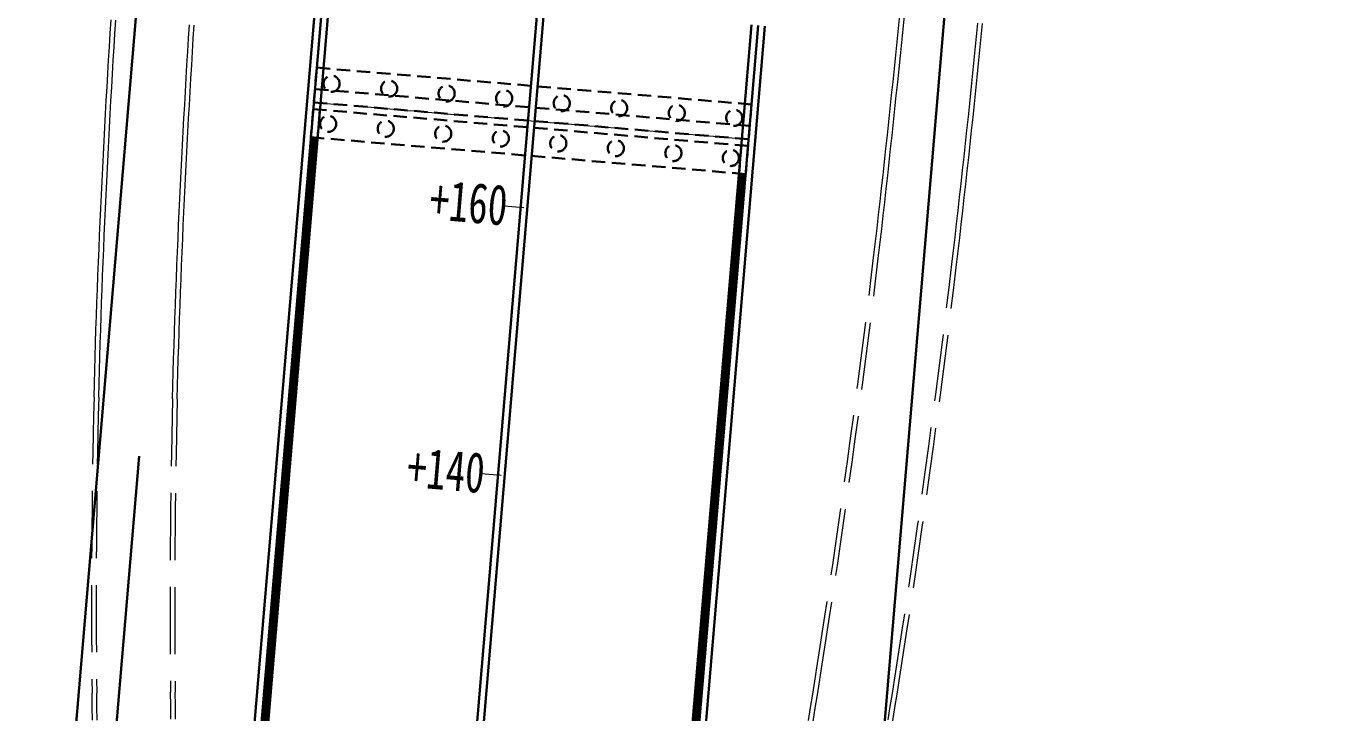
# Model space of a CAD drawing. Extents: x 0 to 531375, y 0 to 4335249.
# Drawn here: x 497948.5 to 498045.6, y 4326695.7 to 4326746.9 of the extents above; entities that cross this region are included whole.
import ezdxf

# ---------------------------------------------------------------- set-up
doc = ezdxf.new("R2010")
doc.units = 0
for name, pattern in [('( Dashed )', [0.75, 0.5, -0.25]), ('CENTERX2', [4, 2.5, -0.5, 0.5, -0.5]), ('DASH', [0.35, 0.25, -0.1]), ('DASHED2', [9.524999999999999, 6.349999999999999, -3.174999999999999]), ('HIDDEN', [0.375, 0.25, -0.125])]:
    doc.linetypes.add(name, pattern=pattern)
doc.layers.get('0').update_dxf_attribs({"lineweight": 15})
for name, color, linetype, lineweight in [('0-挡土墙标注', 150, 'Continuous', 15), ('1_道路中线', 7, 'Continuous', 15), ('ZHUCIBX', 7, 'Continuous', 15), ('中心线', 2, 'CENTERX2', 15), ('地铁', 4, 'Continuous', 15), ('标注', 3, 'Continuous', 15), ('虚线', 6, 'HIDDEN', 15), ('道路偏置线', 3, 'Continuous', 30)]:
    doc.layers.add(name, color=color, linetype=linetype, lineweight=lineweight)
doc.styles.add('EICAD', font='仿宋_GB2312.TTF', dxfattribs={"width": 0.7070000000000001, "height": 3})

# ---------------------------------------------------------------- blocks, each defined once
blk = doc.blocks.new('南侧桥台')
at = {"layer": '虚线', "linetype": '( Dashed )', "lineweight": 30, "ltscale": 2}
for p, q in [((-15.97298355737273, 3.960528627975115, 6.6636571e-09), (-16.41134554414923, -1.220961386372189, -9.1179457e-09)), ((16.41132903198832, 1.220766210045165), (-15.97298355737461, 3.960528627952936, 6.3802846e-09)), ((16.27644842067306, -0.3735384097471835), (-16.10786416868987, 2.366224008160587, 6.3802846e-09)), ((16.19214803860102, -1.369978797117399), (-16.19216455076192, 1.36978362079037, 6.3802846e-09)), ((16.41132903198833, 1.220766210045165, -9.1179457e-09), (15.97296704521373, -3.960723804279964, -9.1179457e-09)), ((-16.23431474179681, 0.8715634271185724, -2.7446061e-09), (-16.41134554414733, -1.220961386350009, -9.1179457e-09)), ((16.149997847565, -1.868198990802508), (-16.23431474179794, 0.8715634271052646, 6.3802846e-09)), ((-15.73609454811358, 0.8294132360603731, -2.7446061e-09), (-15.91312535046224, -1.263111577386031, -9.1179457e-09)), ((15.97296704521373, -3.960723804279964, -9.1179457e-09), (-16.41134554414924, -1.220961386372187, 6.3802846e-09)), ((15.65177765387876, -1.826048799779798, -9.1179457e-09), (15.47474685152674, -3.918573613266127, -9.1179457e-09))]:
    blk.add_line(p, q, dxfattribs=at)
for centre, radius in [((-14.86998551292054, 2.763283741898145, 1.8364807e-09), 0.6000000000000001), ((-10.58529184723506, 2.400792098912072, 1.8364807e-09), 0.6000000000000001), ((-6.300598181549582, 2.038300455926008, 1.8364807e-09), 0.6000000000000001), ((-2.015904515864103, 1.675808812939941, 1.8364807e-09), 0.6000000000000001), ((2.268789149821376, 1.313317169953873, 1.8364807e-09), 0.6), ((6.553482815506854, 0.9508255269678056, 1.8364807e-09), 0.6), ((10.83817648119233, 0.5883338839817345, 1.8364807e-09), 0.6), ((-15.12288665894645, -0.2260374173305022, 1.8364807e-09), 0.6000000000000001), ((-10.83819299326097, -0.5885290603165745, 1.8364807e-09), 0.6000000000000001), ((15.12287014687781, 0.2258422409956724, 1.8364807e-09), 0.6), ((-6.553499327575492, -0.9510207033026382, 1.8364807e-09), 0.6000000000000001), ((-2.268805661890012, -1.313512346288705, 1.8364807e-09), 0.6000000000000001), ((2.015888003795468, -1.676003989274773, 1.8364807e-09), 0.6), ((6.300581669480946, -2.038495632260841, 1.8364807e-09), 0.6), ((10.58527533516642, -2.400987275246912, 1.8364807e-09), 0.6), ((14.8699690008519, -2.763478918232975, 1.8364807e-09), 0.6)]:
    blk.add_circle(centre, radius, dxfattribs=at)
blk = doc.blocks.new('天津2000地铁')
at = {"layer": '地铁', "linetype": 'DASH', "ltscale": 20}
for p, q in [((-48.58740823343396, -490.9566770000383), (-48.52560933504719, -489.9569984786212)), ((-48.23806404107017, -490.9780935198068), (-48.17627619742415, -489.9785938244311)), ((10.12150583835318, -490.6047008195891), (10.22030194255058, -489.6122836228458)), ((10.46975423285039, -490.6396730337291), (10.56858040828956, -489.646955084987)), ((-48.64828214986482, -491.9580390742048), (-48.58740823343396, -490.9566770000383)), ((-48.29891596129163, -491.9790937621146), (-48.23806404107017, -490.9780935198068)), ((-42.74836958857486, -491.3146388307214), (-42.68685109959915, -490.3194963000714)), ((-42.39902539621107, -491.3360553504899), (-42.33751796197611, -490.3410916458815)), ((10.02185978495981, -491.5969622246922), (10.12150583835318, -490.6047008195891)), ((10.37007704679854, -491.6322430772707), (10.46975423285039, -490.6396730337291)), ((15.94222833187086, -491.1892430791631), (16.04152709507616, -490.1917986990883)), ((16.29047664115205, -491.2242161417379), (16.3898054806632, -490.2264709668233)), ((-48.70811138831777, -492.9595380444079), (-48.64828214986482, -491.9580390742048)), ((-48.35872308566469, -492.980222559534), (-48.29891596129163, -491.9790937621146)), ((-42.80887585534947, -492.3099531512707), (-42.74836958857486, -491.3146388307214)), ((-42.45950966677628, -492.3310078391805), (-42.39902539621107, -491.3360553504899)), ((9.921341431559995, -492.5890648271888), (10.02185978495981, -491.5969622246922)), ((10.26952647831058, -492.6246622037142), (10.37007704679854, -491.6322430772707)), ((15.84206187725067, -492.1866635093465), (15.94222833187086, -491.1892430791631)), ((16.1902790486929, -492.2219452541322), (16.29047664115205, -491.2242161417379)), ((-48.76687188184587, -493.961174246855), (-48.70811138831777, -492.9595380444079)), ((-42.86833547434071, -493.3052649535238), (-42.80887585534947, -492.3099531512707)), ((-42.51894717168761, -493.3259494686499), (-42.45950966677628, -492.3310078391805)), ((9.819928438868374, -493.5810055546462), (9.921341431559995, -492.5890648271888)), ((10.16808016656432, -493.6169273369014), (10.26952647831058, -492.6246622037142)), ((15.74100502912188, -493.1840569367632), (15.84206187725067, -492.1866635093465)), ((16.08918998006265, -493.2196552511303), (16.1902790486929, -492.2219452541322)), ((-48.41746137378504, -493.9814802464097), (-48.35872308566469, -492.980222559534)), ((-42.92672481777844, -494.3005745029076), (-42.86833547434071, -493.3052649535238)), ((-42.57731430971761, -494.320880501531), (-42.51894717168761, -493.3259494686499)), ((9.717598479357546, -494.5727812750265), (9.819928438868374, -493.5810055546462)), ((10.06571576197166, -494.6090353447943), (10.16808016656432, -493.6169273369014)), ((15.63903508783551, -494.1814202507957), (15.74100502912188, -493.1840569367632)), ((15.98718671413371, -494.2173430174589), (16.08918998006265, -493.2196552511303)), ((-48.82453955075471, -494.9629478706047), (-48.76687188184587, -493.961174246855)), ((-48.47510677290848, -494.9828670099376), (-48.41746137378504, -493.9814802464097)), ((-42.9840202636551, -495.2958820555359), (-42.92672481777844, -494.3005745029076)), ((-42.63458748580886, -495.315801194869), (-42.57731430971761, -494.320880501531)), ((9.614329237432683, -495.5643887957559), (9.717598479357546, -494.5727812750265)), ((9.962410869309679, -495.6009835703298), (10.06571576197166, -494.6090353447943)), ((15.53612935665296, -495.1787502756342), (15.63903508783551, -494.1814202507957)), ((15.88424653193215, -495.2150053754449), (15.98718671413371, -494.2173430174589)), ((-48.88109031069325, -495.9648590907454), (-48.82453955075471, -494.9629478706047)), ((-48.53163522639079, -495.9843830252066), (-48.47510677290848, -494.9828670099376)), ((-43.04019818740197, -496.2911877259612), (-42.9840202636551, -495.2958820555359)), ((-42.69074310309952, -496.3107116613537), (-42.63458748580886, -495.315801194869)), ((9.50993480667239, -496.5573661914095), (9.614329237432683, -495.5643887957559)), ((9.858016438607592, -496.5939609659837), (9.962410869309679, -495.6009835703298)), ((15.4322650853428, -496.1760443113744), (15.53612935665296, -495.1787502756342)), ((15.78034671727801, -496.2126390850171), (15.88424653193215, -495.2150053754449)), ((-48.93650006869574, -496.9669079985469), (-48.88109031069325, -495.9648590907454)), ((-48.58702266943875, -496.986028383486), (-48.53163522639079, -495.9843830252066)), ((-43.09523496625479, -497.2864915532991), (-43.04019818740197, -496.2911877259612)), ((-42.745757567056, -497.3056119382381), (-42.69074310309952, -496.3107116613537)), ((9.404714770964345, -497.5486623458563), (9.50993480667239, -496.5573661914095)), ((9.75274074281333, -497.5857831612228), (9.857979669817725, -496.5943090291694)), ((15.32770859112497, -497.1705632200464), (15.4322650853428, -496.1760443113744)), ((15.67579022317659, -497.2071579936891), (15.78034671727801, -496.2126390850171)), ((-48.99074471986386, -497.9690945427864), (-48.93650006869574, -496.9669079985469)), ((-48.6412450261414, -497.9878030307592), (-48.58702266943875, -496.986028383486)), ((-43.14910698257154, -498.2817935552447), (-43.09523496625479, -497.2864915532991)), ((-42.79960728890728, -498.3005020422862), (-42.745757567056, -497.3056119382381)), ((9.298488476895727, -498.5397802805528), (9.404714770964345, -497.5486623458563)), ((9.646475878485942, -498.5772609664127), (9.75274074281333, -497.5857831612228)), ((15.22172030288493, -498.1691102404147), (15.32741969346534, -497.1732980022206)), ((15.56974627479212, -498.2062310557812), (15.67546455655247, -497.2102408390492)), ((-49.04380015586503, -498.9714186759665), (-48.99074471986386, -497.9690945427864)), ((-48.69427821756108, -498.9897069185972), (-48.6412450261414, -497.9878030307592)), ((-43.2017906156834, -499.277093580924), (-43.14910698257154, -498.2817935552447)), ((-42.85226867737947, -499.2953818235546), (-42.79960728890728, -498.3005020422862)), ((9.191233651305085, -499.5307165961712), (9.298488476895727, -498.5397802805528)), ((9.539181250380352, -499.5685650203377), (9.646475878485942, -498.5772609664127)), ((15.1148493294022, -499.1662431955337), (15.22172030288493, -498.1691102404147)), ((15.46283673099242, -499.2037238823249), (15.56974627479212, -498.2062310557812)), ((-49.09564225655049, -499.9738801931962), (-49.04380015586503, -498.9714186759665)), ((-48.74609815358418, -499.991739841178), (-48.69427821756108, -498.9897069185972)), ((-43.25326225045136, -500.2723914645612), (-43.2017906156834, -499.277093580924)), ((-42.90371814748504, -500.290251112543), (-42.85226867737947, -499.2953818235546)), ((9.082928042218555, -500.5214677499607), (9.191233651305085, -499.5307165961712)), ((9.430834581609817, -500.5596917774528), (9.539181250380352, -499.5685650203377)), ((15.00692923477618, -500.1633259877564), (15.1148493294022, -499.1662431955337)), ((15.35487683379324, -500.201174412854), (15.46283673099242, -499.2037238823249)), ((-49.14624689589255, -500.976478847675), (-49.09564225655049, -499.9738801931962)), ((-48.79668073891661, -500.9939015517011), (-48.74609815358418, -499.991739841178)), ((-43.30349827138706, -501.2676869090647), (-43.25326225045136, -500.2723914645612)), ((-42.95393211441115, -501.2851096130908), (-42.90371814748504, -500.290251112543)), ((8.973549415240994, -501.5120300957931), (9.082928042218555, -500.5214677499607)), ((9.321413612167817, -501.5506375888362), (9.430834581609817, -500.5596917774528)), ((14.89793734572595, -501.1603550501168), (15.00692923477618, -500.1633259877564)), ((15.245843885059, -501.1985790785401), (15.35487683379324, -500.201174412854)), ((-49.19558993872488, -501.9792142771184), (-49.14624689589255, -500.976478847675)), ((-48.84600186941679, -501.9961916878818), (-48.79668073891661, -500.9939015517011)), ((-43.35247506649466, -502.2629795568064), (-43.30349827138706, -501.2676869090647)), ((-43.00288699724478, -502.2799569666386), (-42.95393211441115, -501.2851096130908)), ((8.86307553725783, -502.502400030382), (8.973549415240994, -501.5120300957931)), ((9.210896082804537, -502.5413988456129), (9.321413612167817, -501.5506375888362)), ((14.78785099036759, -502.1573267756029), (14.89793734572595, -501.1603550501168)), ((15.1357151872362, -502.1959342677146), (15.245843885059, -501.1985790785401)), ((-49.24364724213956, -502.9820860335603), (-49.19558993872488, -501.9792142771184)), ((-48.89403743430739, -502.9986097970977), (-48.84600186941679, -501.9961916878818)), ((-43.40016902587376, -503.2582689570262), (-43.35247506649466, -502.2629795568064)), ((-43.05055921798339, -503.274792721495), (-43.00288699724478, -502.2799569666386)), ((8.751484204258304, -503.4925737427546), (8.86307553725783, -502.502400030382)), ((9.099259762966538, -503.5319717358797), (9.210896082804537, -502.5413988456129)), ((14.6766475145705, -503.15423736535), (14.78785099036759, -502.1573267756029)), ((15.02446806011721, -503.1932361815124), (15.1357151872362, -502.1959342677146)), ((-49.29039465764072, -503.9850936122238), (-49.24364724213956, -502.9820860335603)), ((-48.9407633173396, -504.0011553782969), (-48.89403743430739, -502.9986097970977)), ((-43.44655653991503, -504.2535545285791), (-43.40016902587376, -503.2582689570262)), ((-43.0969251995557, -504.2696162946522), (-43.05055921798339, -503.274792721495)), ((8.638753213745076, -504.4825474675745), (8.751484204258304, -503.4925737427546)), ((8.986482423031703, -504.5223524896427), (9.099259762966538, -503.5319717358797)), ((14.56430425547296, -504.151083080098), (14.6766475145705, -503.15423736535)), ((14.9120798141812, -504.1904810732231), (15.02446806011721, -503.1932361815124)), ((-49.33580802509096, -504.9882363323122), (-49.29039465764072, -503.9850936122238)), ((-48.98615539143793, -505.0038277460262), (-48.9407633173396, -504.0011553782969)), ((-43.49161400570301, -505.2488356828689), (-43.44655653991503, -504.2535545285791)), ((-43.14196137204999, -505.2644270975142), (-43.0969251995557, -504.2696162946522)), ((8.52486038825009, -505.4723172727972), (8.638753213745076, -504.4825474675745)), ((8.872541857766917, -505.5125371711328), (8.986482423031703, -504.5223524896427)), ((14.4507985690725, -505.1478599784895), (14.56430425547296, -504.151083080098)), ((14.79852777835913, -505.1876650005578), (14.9120798141812, -504.1904810732231)), ((-49.37986318190815, -505.9915135167539), (-49.33580802509096, -504.9882363323122)), ((-49.03018952772254, -506.0066262250765), (-48.98615539143793, -505.0038277460262)), ((-43.53531781834317, -506.2441116338596), (-43.49161400570301, -505.2488356828689)), ((-43.18564416415757, -506.2592243421822), (-43.14196137204999, -505.2644270975142)), ((8.409783563169185, -506.4618791723623), (8.52486038825009, -505.4723172727972)), ((8.757415886444505, -506.5025216862559), (8.872541857766917, -505.5125371711328)), ((14.33610780810704, -506.1445641322061), (14.4507985690725, -505.1478599784895)), ((14.68378927762387, -506.1847840296103), (14.79852777835913, -505.1876650005578)), ((-49.42253595474175, -506.9949243124573), (-49.37986318190815, -505.9915135167539)), ((-49.07284158695256, -507.009549960494), (-49.03018952772254, -506.0066262250765)), ((-43.57764437934384, -507.2393815796822), (-43.53531781834317, -506.2441116338596)), ((-43.22795001161285, -507.2540072286502), (-43.18564416415757, -506.2592243421822)), ((8.293499811959917, -507.4512408329174), (8.409783563169185, -506.4618791723623)), ((8.641081655572634, -507.4923122581093), (8.757415886444505, -506.5025216862559)), ((14.22020934632746, -507.1411914015189), (14.33610780810704, -506.1445641322061)), ((14.5678416453884, -507.1818341230973), (14.68378927762387, -506.1847840296103)), ((-49.4638021652936, -507.998467813246), (-49.42253595474175, -506.9949243124573)), ((-49.11408742581261, -508.0125980470328), (-49.07284158695256, -507.009549960494)), ((-43.61857009126106, -508.2346445722505), (-43.57764437934384, -507.2393815796822)), ((-43.26885535178007, -508.2487748060375), (-43.22795001161285, -507.2540072286502)), ((14.10308126290329, -508.1377270780503), (14.22020934632746, -507.1411914015189)), ((14.45066300610779, -508.1787993535399), (14.5678416453884, -507.1818341230973)), ((-49.50363762723282, -509.0021429788321), (-49.4638021652936, -507.998467813246)), ((-49.15390289330389, -509.0157694425434), (-49.11408742581261, -508.0125980470328)), ((-43.65807136124931, -509.2298995982855), (-43.61857009126106, -508.2346445722505)), ((-43.30833662737859, -509.2435260619968), (-43.26885535178007, -508.2487748060375)), ((-49.54201814968837, -510.0059487158432), (-49.50363762723282, -509.0021429788321)), ((-49.19226383470231, -510.0190630536526), (-49.15390289330389, -509.0157694425434)), ((-43.69612459809286, -510.225145493634), (-43.65807136124931, -509.2298995982855)), ((-43.34637028310679, -510.2382598314433), (-43.30833662737859, -509.2435260619968)), ((-49.57891953276703, -511.009883753024), (-49.54201814968837, -510.0059487158432)), ((-49.22914608649444, -511.022477608174), (-49.19226383470231, -510.0190630536526)), ((-43.73270621709525, -511.2203810643404), (-43.69612459809286, -510.225145493634)), ((-43.38293277082266, -511.2329749194905), (-43.34637028310679, -510.2382598314433)), ((-49.61431757337414, -512.0139467911794), (-49.57891953276703, -511.009883753024)), ((-49.26452548307135, -512.0260118087754), (-49.22914608649444, -511.022477608174)), ((-43.76779263449135, -512.2156049292533), (-43.73270621709525, -511.2203810643404)), ((-43.41800054413034, -512.2276699468492), (-43.38293277082266, -511.2329749194905)), ((-49.64818806020776, -513.0181363541632), (-49.61431757337414, -512.0139467911794)), ((-49.29837785073322, -513.0296641765162), (-49.26452548307135, -512.0260118087754)), ((-43.80136027326807, -513.2108156774193), (-43.76779263449135, -512.2156049292533)), ((-43.45155006379353, -513.2223435007035), (-43.41800054413034, -512.2276699468492)), ((-49.68050677800784, -514.0224509006365), (-49.64818806020776, -513.0181363541632)), ((-49.33067901275354, -514.0334331719205), (-49.29837785073322, -513.0296641765162)), ((-43.83338555932278, -514.2060117386281), (-43.80136027326807, -513.2108156774193)), ((-43.48355779412668, -514.2169940108432), (-43.45155006379353, -513.2223435007035)), ((-49.71124950627564, -515.0268887756392), (-49.68050677800784, -514.0224509006365)), ((-49.36140478763264, -515.0373171400279), (-49.33067901275354, -514.0334331719205)), ((-43.86384492355864, -515.201191438362), (-43.83338555932278, -514.2060117386281)), ((-43.51400020491564, -515.2116198018193), (-43.48355779412668, -514.2169940108432)), ((-49.74039201863343, -516.0314481882378), (-49.71124950627564, -515.0268887756392)), ((-49.39053098863223, -516.0413142889738), (-49.36140478763264, -515.0373171400279)), ((-43.89271480235039, -516.1963530108331), (-43.86384492355864, -515.201191438362)), ((-43.54285377234918, -516.2062191115692), (-43.51400020491564, -515.2116198018193)), ((-49.7679100856767, -517.0361272739246), (-49.74039201863343, -516.0314481882378)), ((-49.41803342121421, -517.0454225661233), (-49.39053098863223, -516.0413142889738)), ((-43.91997163143241, -517.1914943531154), (-43.89271480235039, -516.1963530108331)), ((-43.57009497721446, -517.2007900187745), (-43.54285377234918, -516.2062191115692)), ((-49.793778059131, -518.0409112796186), (-49.7679100856767, -517.0361272739246)), ((-49.44388663076096, -518.049628409557), (-49.41803342121421, -517.0454225661233)), ((-43.94559305463917, -518.1866238508373), (-43.91997163143241, -517.1914943531154)), ((-43.59570166445337, -518.1953425146638), (-43.57009497721446, -517.2007900187745)), ((3.894775366585236, -539.1878960505129), (4.051029778318479, -538.2021052539347)), ((4.240426132048014, -539.2429014546797), (4.396714166912715, -538.2568985335528)), ((3.737605790433008, -540.171650682576), (3.894775366585236, -539.1878960505129)), ((4.083189416385721, -540.2270763255655), (4.240426132048014, -539.2429014546797)), ((9.672081016004084, -540.1072720997036), (9.828897416067775, -539.117935784161)), ((10.01773178140865, -540.1622775038704), (10.1745818046038, -539.1727290637791)), ((-49.92727932671551, -541.10514020361), (-49.93980853079119, -540.1026721792297)), ((-49.57731025310931, -541.1004786426201), (-49.58983586414252, -540.0982980951666)), ((-44.077796238882, -541.027225529775), (-44.09026538842589, -540.0295624956489)), ((-43.7278271652176, -541.022563968785), (-43.74029272177722, -540.0251884125172)), ((3.579240152088459, -541.1552848434076), (3.737605790433008, -540.171650682576)), ((3.924757396860513, -541.2111227903515), (4.083189416385721, -540.2270763255655)), ((9.513789252436254, -541.0980507181957), (9.672081016004084, -540.1072720997036)), ((9.859372878388966, -541.1534763611853), (10.01773178140865, -540.1622775038704)), ((-49.91306774382247, -542.1100955549626), (-49.92727932671551, -541.10514020361)), ((-49.5631067418144, -542.1048632171005), (-49.57731025310931, -541.1004786426201)), ((-44.06371956737712, -542.022640781477), (-44.077796238882, -541.027225529775)), ((-43.71375856536906, -542.0174084436148), (-43.7278271652176, -541.022563968785)), ((3.419700865633785, -542.1388007104396), (3.579240152088459, -541.1552848434076)), ((3.765152515668887, -542.1950430311261), (3.924757396860513, -541.2111227903515)), ((9.35431410028832, -542.0885762460529), (9.513789252436254, -541.0980507181957)), ((9.699831345060373, -542.1444141929969), (9.859372878388966, -541.1534763611853))]:
    blk.add_line(p, q, dxfattribs=at)
for centre, radius, start, end in [((9.509934864765196, -496.5573662073235), 0.3499999405856882, 353.9410906556882, 353.998386429828), ((12.59278229745251, -496.8830329862998), 2.749999175843399, 353.9410901350657, 353.9983859167051), ((12.59278235557443, -496.8830328266595), 3.099999134773878, 353.9410869842336, 353.9983827650262), ((-783.0516197215463, -413.9432727573621), 796.8505746393852, 351.0288317137714, 353.2609890667617), ((-783.0571593139889, -413.9425067449204), 797.2061658478648, 351.0288237601363, 353.2609811131304), ((-783.1440382507628, -413.9304930877121), 802.7938543044211, 351.0286994572008, 353.260856810187), ((-783.1495560715059, -413.929730075769), 803.1494235398437, 351.0286915902107, 353.2608489431975), ((553.1893839750106, -533.0635210571535), 603.1702682503674, 178.5728388899191, 180.6686715630983), ((553.1814689073204, -533.0634719393116), 602.8123544146513, 178.5728248200026, 180.6686574931854), ((553.0567621164207, -533.062697928834), 597.1876670358878, 178.5726020805066, 180.6684347536821), ((553.0488051270097, -533.0626485346437), 596.8297112851537, 178.5725878011096, 180.6684204742865)]:
    blk.add_arc(centre, radius, start, end, dxfattribs=at)

msp = doc.modelspace()

# ---------------------------------------------------------------- linework, layer by layer
at = {"color": 7}
msp.add_lwpolyline([(498025.8197457764, 4326852.770417199), (498008.0415808739, 4326642.63018537)], dxfattribs=at)
at = {"layer": '0-挡土墙标注', "linetype": 'DASHED2', "ltscale": 0.2, "const_width": 0.5, "flags": 128}
for points in [[(497962.2052677873, 4326646.508363253), (497969.9934453801, 4326738.565534262)], [(497994.0913601889, 4326643.810751096), (498001.8795377743, 4326735.867922035)]]:
    msp.add_lwpolyline(points, dxfattribs=at)
at = {"layer": '1_道路中线', "color": 3, "linetype": 'Continuous', "extrusion": (-0.08430038206289742, -0.9964403873709906, 0)}
for points, elevation in [([(131467.6990070361, 0), (131466.1990070361, 0)], -4353312.212997267), ([(131467.6990070344, 0), (131466.1990070344, 0)], -4353292.212997269)]:
    msp.add_lwpolyline(points, dxfattribs=dict(at, elevation=elevation))
at = {"layer": 'ZHUCIBX', "color": 7}
msp.add_lwpolyline([(498025.8197457764, 4326852.770417199), (498008.0415808739, 4326642.63018537)], dxfattribs=at)
at = {"layer": '中心线', "color": 2}
msp.add_line((497969.9635162767, 4326741.177354365), (498002.347828866, 4326738.437591947), dxfattribs=at)
at = {"layer": '道路偏置线', "color": 40}
for points in [[(497977.899203888, 4326645.180632234), (498045.0713045867, 4327439.162727347)], [(497978.397424082, 4326645.138482044), (498045.5695247804, 4327439.120577157)]]:
    msp.add_lwpolyline(points, dxfattribs=at)
at = {"layer": '道路偏置线', "color": 1}
for points in [[(497966.3070457547, 4326861.072073694), (497948.5288808522, 4326650.931841866)], [(498025.8197457764, 4326852.770417199), (498008.0415808739, 4326642.63018537)]]:
    msp.add_lwpolyline(points, dxfattribs=at)
at = {"layer": '道路偏置线'}
for points in [[(497961.4579374967, 4326646.571588539), (497977.979634679, 4326841.85998368)], [(497994.8386904793, 4326643.747525808), (498003.5626023124, 4326746.865185119)]]:
    msp.add_lwpolyline(points, dxfattribs=at)
at = {"layer": '道路偏置线', "color": 190}
for points in [[(497961.9561576904, 4326646.52943835), (497970.6800695238, 4326749.647097658)], [(497962.4543778843, 4326646.487288158), (497971.1782897174, 4326749.604947467)], [(497993.8422500918, 4326643.83182619), (498002.5661619251, 4326746.9494855)], [(497994.3404702856, 4326643.789675999), (498003.0643821187, 4326746.907335308)]]:
    msp.add_lwpolyline(points, dxfattribs=at)
at = {"layer": '道路偏置线', "color": 5}
msp.add_lwpolyline([(497951.2444235261, 4326647.435667457), (497956.9468743004, 4326714.839303281)], dxfattribs=at)

# ---------------------------------------------------------------- block references
at = {"layer": '地铁', "color": 1}
msp.add_blockref('天津2000地铁', (498003.3843082828, 4327237.285216006), dxfattribs=at)
at = {"layer": '标注', "color": 7, "linetype": 'Continuous'}
msp.add_blockref('南侧桥台', (497986.1556500098, 4326739.807573351, -2.6964423e-09), dxfattribs=at)

# ---------------------------------------------------------------- texts
at = {"layer": '1_道路中线', "color": 3, "linetype": 'Continuous', "char_height": 3, "width": 7.073821621621621, "attachment_point": 1, "rotation": 355.16420467614836, "style": 'EICAD'}
for s, insert in [('\\f仿宋_GB2312|b0|i0|c134|p49;\\W0.7070000000;\\T1.0000000000;\\o\\l+160', (497978.7506915721, 4326735.489317896)), ('\\f仿宋_GB2312|b0|i0|c134|p49;\\W0.7070000000;\\T1.0000000000;\\o\\l+140', (497977.0646839292, 4326715.56051015))]:
    msp.add_mtext(s, dxfattribs=dict(at, insert=insert))

doc.saveas('drawing.dxf')
